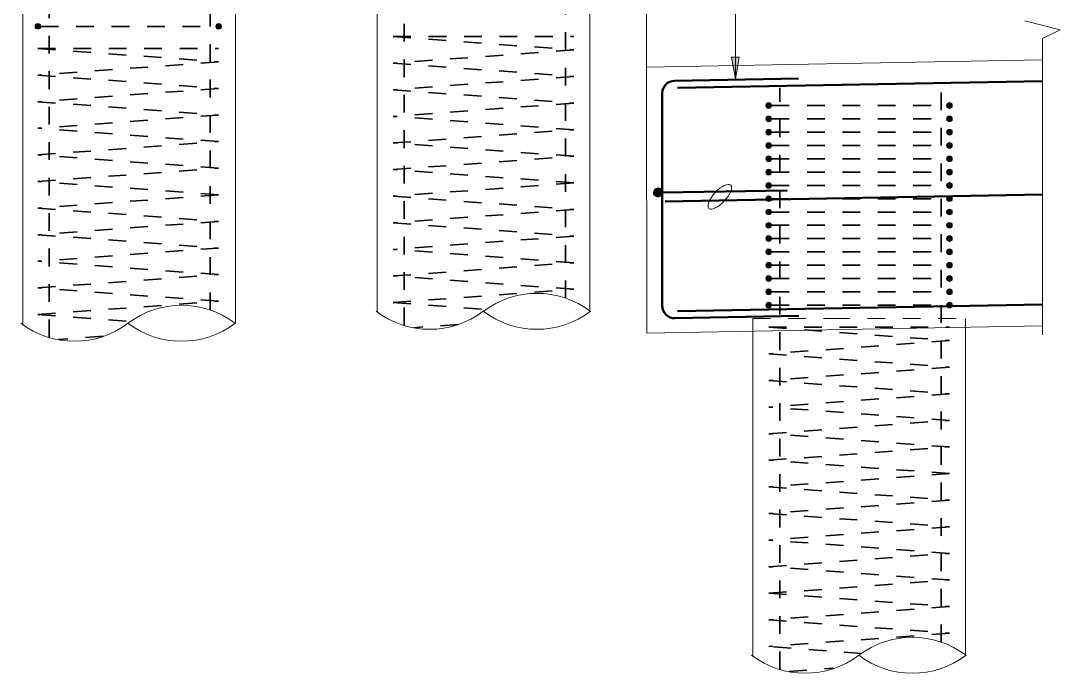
# Model space of a CAD drawing. Header units: metres. Extents: x 0 to 41, y -510 to 23.
# Drawn here: x 34.97 to 40.84, y 16.05 to 19.76 of the extents above; entities that cross this region are included whole.
import ezdxf

# ---------------------------------------------------------------- set-up
doc = ezdxf.new("R2010")
doc.units = ezdxf.units.M
doc.linetypes.add('JacobsDash', pattern=[0.0045, 0.003, -0.0015])
for name, color, linetype, lineweight in [('A-ANNO-NOTE', 7, 'Continuous', 9), ('A-DETL', 7, 'Continuous', 13), ('A-DETL-GENF', 7, 'Continuous', 9), ('G-ANNO-TEXT', 7, 'Continuous', 9), ('S-BEAM', 7, 'Continuous', 50), ('S-FNDN', 7, 'Continuous', 50), ('S-FNDN-HDLN', 7, 'JacobsDash', 18)]:
    doc.layers.add(name, color=color, linetype=linetype, lineweight=lineweight)

# ---------------------------------------------------------------- blocks, each defined once
blk = doc.blocks.new('01_SFO_FRP_Pile_CastInPlace_CS_BR08 - CAST-IN-PLACE PILE - 1200-8660909-DRG-2873071 - ABUTMENT A1 REINFORCEMENT ELEVATION')
at = {"layer": 'S-FNDN', "lineweight": 13}
for p, q in [((1112.9515, 18.0076), (1112.9515, 16.1759)), ((1114.1515, 16.1824), (1114.1515, 18.0295))]:
    blk.add_line(p, q, dxfattribs=at)
at = {"layer": 'S-FNDN-HDLN', "lineweight": 13}
for p, q in [((1112.9515, 18.0795), (1112.9515, 18.0076)), ((1112.9515, 18.0795), (1113.3985, 18.0795)), ((1113.3985, 18.0795), (1114.1515, 18.0795)), ((1114.1515, 18.0295), (1114.1515, 18.0795))]:
    blk.add_line(p, q, dxfattribs=at)
blk = doc.blocks.new('01_SFO_FRP_Pile_CastInPlace_CS_BR08 - CAST-IN-PLACE PILE - 1200-8661114-DRG-2873071 - ABUTMENT A1 REINFORCEMENT ELEVATION')
at = {"layer": 'S-FNDN', "lineweight": 13}
for p, q in [((1112.0323, 18.1216), (1112.0323, 19.9689)), ((1110.8323, 19.9279), (1110.8323, 18.1152))]:
    blk.add_line(p, q, dxfattribs=at)
at = {"layer": 'S-FNDN-HDLN', "lineweight": 13}
for p, q in [((1110.8323, 20.0188), (1110.8323, 19.928)), ((1110.8323, 20.0188), (1110.9052, 20.0188)), ((1110.9382, 20.0188), (1111.9275, 20.0188)), ((1111.9595, 20.0188), (1112.0125, 20.0188)), ((1112.0125, 20.0188), (1112.0323, 20.0188)), ((1112.0323, 19.969), (1112.0323, 20.0188))]:
    blk.add_line(p, q, dxfattribs=at)
blk = doc.blocks.new('01_SFO_FRP_Pile_CastInPlace_CS_BR08 - CAST-IN-PLACE PILE - 1200-8661134-DRG-2873071 - ABUTMENT A1 REINFORCEMENT ELEVATION')
at = {"layer": 'S-FNDN', "lineweight": 13}
for p, q in [((1110.0323, 18.0521), (1110.0323, 19.9006)), ((1108.8323, 19.8595), (1108.8323, 18.0447))]:
    blk.add_line(p, q, dxfattribs=at)
at = {"layer": 'S-FNDN-HDLN', "lineweight": 13}
for p, q in [((1108.8323, 19.9514), (1108.8323, 19.8596)), ((1108.8323, 19.9514), (1108.9007, 19.9514)), ((1108.9331, 19.9514), (1109.9227, 19.9514)), ((1109.9543, 19.9514), (1110.0125, 19.9514)), ((1110.0125, 19.9514), (1110.0323, 19.9514)), ((1110.0323, 19.9006), (1110.0323, 19.9514))]:
    blk.add_line(p, q, dxfattribs=at)
blk = doc.blocks.new('S_Det_Reinf_Bar Section_2D Grey - N32-6361576-DRG-2873071 - ABUTMENT A1 REINFORCEMENT ELEVATION')
at = {"layer": 'A-DETL-GENF', "true_color": 0x808080}
blk.add_hatch(color=8, dxfattribs=at).paths.add_polyline_path([(1110.9223, 19.7778), (1110.9265, 19.7783), (1110.9303, 19.7799), (1110.9336, 19.7824), (1110.9362, 19.7858), (1110.9378, 19.7896), (1110.9383, 19.7938), (1110.9378, 19.7979), (1110.9362, 19.8018), (1110.9336, 19.8051), (1110.9303, 19.8076), (1110.9265, 19.8092), (1110.9223, 19.8098), (1110.9182, 19.8092), (1110.9143, 19.8076), (1110.911, 19.8051), (1110.9085, 19.8018), (1110.9069, 19.7979), (1110.9063, 19.7938), (1110.9069, 19.7896), (1110.9085, 19.7858), (1110.911, 19.7824), (1110.9143, 19.7799), (1110.9182, 19.7783)])
at = {"layer": 'A-DETL-GENF', "color": 8, "lineweight": 18, "true_color": 0x808080}
for start, end in [(0, 180), (180, 0)]:
    blk.add_arc((1110.9223, 19.7938), 0.016, start, end, dxfattribs=at)
blk = doc.blocks.new('S_Det_Reinf_Bar Section_2D Grey - N32-6361679-DRG-2873071 - ABUTMENT A1 REINFORCEMENT ELEVATION')
at = {"layer": 'A-DETL-GENF', "true_color": 0x808080}
blk.add_hatch(color=8, dxfattribs=at).paths.add_polyline_path([(1111.9423, 19.7778), (1111.9465, 19.7783), (1111.9503, 19.7799), (1111.9536, 19.7824), (1111.9562, 19.7858), (1111.9578, 19.7896), (1111.9583, 19.7938), (1111.9578, 19.7979), (1111.9562, 19.8018), (1111.9536, 19.8051), (1111.9503, 19.8076), (1111.9465, 19.8092), (1111.9423, 19.8098), (1111.9382, 19.8092), (1111.9343, 19.8076), (1111.931, 19.8051), (1111.9285, 19.8018), (1111.9269, 19.7979), (1111.9263, 19.7938), (1111.9269, 19.7896), (1111.9285, 19.7858), (1111.931, 19.7824), (1111.9343, 19.7799), (1111.9382, 19.7783)])
at = {"layer": 'A-DETL-GENF', "color": 8, "lineweight": 18, "true_color": 0x808080}
for start, end in [(0, 180), (180, 0)]:
    blk.add_arc((1111.9423, 19.7938), 0.016, start, end, dxfattribs=at)
blk = doc.blocks.new('S_Det_Reinf_Bar Section_2D Grey - N32-V20-DRG-2873071 - ABUTMENT A1 REINFORCEMENT ELEVATION')
at = {"layer": 'A-DETL-GENF', "true_color": 0x808080}
blk.add_hatch(color=8, dxfattribs=at).paths.add_polyline_path([(1113.0415, 18.5885), (1113.0457, 18.589), (1113.0495, 18.5906), (1113.0528, 18.5932), (1113.0554, 18.5965), (1113.057, 18.6004), (1113.0572, 18.6066), (1113.057, 18.6086), (1113.0554, 18.6125), (1113.0528, 18.6158), (1113.0495, 18.6184), (1113.0457, 18.62), (1113.0415, 18.6205), (1113.0374, 18.62), (1113.0335, 18.6184), (1113.0302, 18.6158), (1113.0277, 18.6125), (1113.0258, 18.6066), (1113.0255, 18.6045), (1113.0261, 18.6004), (1113.0277, 18.5965), (1113.0302, 18.5932), (1113.0335, 18.5906), (1113.0374, 18.589)])
at = {"layer": 'A-DETL-GENF', "color": 8, "lineweight": 18, "true_color": 0x808080}
for start, end in [(0, 180), (180, 0)]:
    blk.add_arc((1113.0415, 18.6045), 0.016, start, end, dxfattribs=at)
blk = doc.blocks.new('S_Det_Reinf_Bar Section_2D Grey - N32-V21-DRG-2873071 - ABUTMENT A1 REINFORCEMENT ELEVATION')
at = {"layer": 'A-DETL-GENF', "true_color": 0x808080}
blk.add_hatch(color=8, dxfattribs=at).paths.add_polyline_path([(1114.0615, 18.5885), (1114.0657, 18.589), (1114.0695, 18.5906), (1114.0728, 18.5932), (1114.0754, 18.5965), (1114.077, 18.6004), (1114.0772, 18.6066), (1114.077, 18.6086), (1114.0754, 18.6125), (1114.0728, 18.6158), (1114.0695, 18.6184), (1114.0657, 18.62), (1114.0615, 18.6205), (1114.0574, 18.62), (1114.0535, 18.6184), (1114.0502, 18.6158), (1114.0477, 18.6125), (1114.0458, 18.6066), (1114.0455, 18.6045), (1114.0461, 18.6004), (1114.0477, 18.5965), (1114.0502, 18.5932), (1114.0535, 18.5906), (1114.0574, 18.589)])
at = {"layer": 'A-DETL-GENF', "color": 8, "lineweight": 18, "true_color": 0x808080}
for start, end in [(0, 180), (180, 0)]:
    blk.add_arc((1114.0615, 18.6045), 0.016, start, end, dxfattribs=at)
blk = doc.blocks.new('CS_DET_Pile-Column_BreakLine - CS_Tubular BreakLine-6356722-DRG-2873071 - ABUTMENT A1 REINFORCEMENT ELEVATION')
at = {"layer": 'A-DETL-GENF', "lineweight": 18}
for centre, start, end in [((1113.8524, 15.7794), 52.95733, 127.04267), ((1113.2474, 16.581), 232.95733, 307.04267), ((1113.8524, 16.581), 232.95733, 307.04267)]:
    blk.add_arc(centre, 0.5021, start, end, dxfattribs=at)
blk = doc.blocks.new('CS_DET_Rebar Combined - Multiple Bar-7536957-DRG-2873071 - ABUTMENT A1 REINFORCEMENT ELEVATION')
at = {"layer": 'A-DETL-GENF', "true_color": 0xc7c7c7}
blk.add_hatch(color=9, dxfattribs=at).paths.add_polyline_path([(1112.416, 18.7649), (1112.4224, 18.7659), (1112.4284, 18.7685), (1112.4335, 18.7725), (1112.4374, 18.7777), (1112.4398, 18.7838), (1112.4406, 18.7903), (1112.4396, 18.7967), (1112.4371, 18.8027), (1112.433, 18.8079), (1112.4278, 18.8117), (1112.4217, 18.8142), (1112.4152, 18.8149), (1112.4088, 18.814), (1112.4028, 18.8114), (1112.3977, 18.8073), (1112.3938, 18.8021), (1112.3914, 18.796), (1112.3906, 18.7895), (1112.3915, 18.7831), (1112.3941, 18.7771), (1112.3982, 18.772), (1112.4034, 18.7681), (1112.4095, 18.7657)])
at = {"layer": 'A-DETL-GENF', "color": 252, "lineweight": 50, "true_color": 0x888888}
blk.add_line((1113.1455, 18.801), (1112.4406, 18.7903), dxfattribs=at)
at = {"layer": 'A-DETL-GENF', "color": 252, "true_color": 0x888888}
for start, end in [(0.86789, 180.86789), (180.86789, 0.86789)]:
    blk.add_arc((1112.4156, 18.7899), 0.025, start, end, dxfattribs=at)
blk = doc.blocks.new('CS_DET_Pile-Column_BreakLine - CS_Tubular BreakLine-8101105-DRG-2873071 - ABUTMENT A1 REINFORCEMENT ELEVATION')
at = {"layer": 'A-DETL-GENF', "lineweight": 18}
for centre, start, end in [((1111.7332, 17.7186), 52.95733, 127.04267), ((1111.1282, 18.5203), 232.95733, 307.04267), ((1111.7332, 18.5203), 232.95733, 307.04267)]:
    blk.add_arc(centre, 0.5021, start, end, dxfattribs=at)
blk = doc.blocks.new('CS_DET_Pile-Column_BreakLine - CS_Tubular BreakLine-8100930-DRG-2873071 - ABUTMENT A1 REINFORCEMENT ELEVATION')
at = {"layer": 'A-DETL-GENF', "lineweight": 18}
for centre, start, end in [((1109.7283, 17.6513), 52.95733, 127.04267), ((1109.1233, 18.4529), 232.95733, 307.04267), ((1109.7283, 18.4529), 232.95733, 307.04267)]:
    blk.add_arc(centre, 0.5022, start, end, dxfattribs=at)
blk = doc.blocks.new('BreakLine - BreakLine-8101692-DRG-2873071 - ABUTMENT A1 REINFORCEMENT ELEVATION')
at = {"layer": 'A-DETL-GENF', "lineweight": 13}
for p, q in [((1114.5865, 19.8077), (1114.5865, 21.428)), ((1114.5865, 18.0374), (1114.5865, 19.6577))]:
    blk.add_line(p, q, dxfattribs=at)

msp = doc.modelspace()

# ---------------------------------------------------------------- hatches: boundary and pattern name
at = {"layer": 'G-ANNO-TEXT'}
msp.add_hatch(color=256, dxfattribs=at).paths.add_polyline_path([(39.0049, 19.428), (39.0269, 19.553), (38.9828, 19.553)])

# ---------------------------------------------------------------- linework, layer by layer
at = {"layer": 'A-ANNO-NOTE', "lineweight": 13}
for p, q in [((40.8379, 19.7077), (40.6379, 19.7577)), ((40.7379, 19.6577), (40.8379, 19.7077)), ((40.7379, 18.0374), (40.7379, 17.9874))]:
    msp.add_line(p, q, dxfattribs=at)
at = {"layer": 'A-DETL', "color": 8, "linetype": 'JacobsDash', "lineweight": 35, "true_color": 0x808080}
for p, q in [((37.1364, 18.0403), (37.1364, 21.0188)), ((35.1315, 17.973), (35.1315, 20.9514)), ((38.0464, 18.1931), (38.0464, 20.9988)), ((36.0415, 18.1258), (36.0415, 20.9314)), ((35.0849, 19.7264), (36.0729, 19.7264)), ((37.0738, 19.6688), (38.0938, 19.5938)), ((37.0738, 19.6688), (38.0938, 19.6688)), ((35.0689, 19.6014), (36.0889, 19.5264)), ((35.0689, 19.6014), (36.0889, 19.6014)), ((38.0938, 19.5938), (37.0738, 19.5188)), ((36.0889, 19.5264), (35.0689, 19.4514)), ((37.0738, 19.5188), (38.0938, 19.4438)), ((35.0689, 19.4514), (36.0889, 19.3764)), ((38.0938, 19.4438), (37.0738, 19.3688)), ((36.0889, 19.3764), (35.0689, 19.3014)), ((37.0738, 19.3688), (38.0938, 19.2938)), ((39.2556, 16.1011), (39.2556, 19.3795)), ((40.1656, 16.2539), (40.1656, 19.3595)), ((35.0689, 19.3014), (36.0889, 19.2264)), ((38.0938, 19.2938), (37.0738, 19.2188)), ((39.209, 19.2795), (40.197, 19.2795)), ((36.0889, 19.2264), (35.0689, 19.1514)), ((38.0938, 19.1438), (37.0738, 19.2188)), ((39.209, 19.2045), (40.197, 19.2045)), ((36.0889, 19.0764), (35.0689, 19.1514)), ((37.0738, 19.0688), (38.0938, 19.1438)), ((39.209, 19.1295), (40.197, 19.1295)), ((35.0689, 19.0014), (36.0889, 19.0764)), ((38.0938, 18.9938), (37.0738, 19.0688)), ((39.209, 19.0545), (40.197, 19.0545)), ((36.0889, 18.9264), (35.0689, 19.0014)), ((37.0738, 18.9188), (38.0938, 18.9938)), ((39.209, 18.9795), (40.197, 18.9795)), ((35.0689, 18.8514), (36.0889, 18.9264)), ((38.0938, 18.8438), (37.0738, 18.9188)), ((39.209, 18.9045), (40.197, 18.9045)), ((36.0889, 18.7764), (35.0689, 18.8514)), ((38.0938, 18.8438), (37.0738, 18.7688)), ((39.209, 18.8295), (40.197, 18.8295)), ((36.0889, 18.7764), (35.0689, 18.7014)), ((37.0738, 18.7688), (38.0938, 18.6938)), ((39.209, 18.7545), (40.197, 18.7545)), ((35.0689, 18.7014), (36.0889, 18.6264)), ((38.0938, 18.6938), (37.0738, 18.6188)), ((39.209, 18.6795), (40.197, 18.6795)), ((36.0889, 18.6264), (35.0689, 18.5514)), ((37.0738, 18.6188), (38.0938, 18.5438)), ((39.209, 18.6045), (40.197, 18.6045)), ((35.0689, 18.5514), (36.0889, 18.4764)), ((38.0938, 18.5438), (37.0738, 18.4688)), ((39.209, 18.5295), (40.197, 18.5295)), ((36.0889, 18.4764), (35.0689, 18.4014)), ((38.0938, 18.3938), (37.0738, 18.4688)), ((39.209, 18.4545), (40.197, 18.4545)), ((36.0889, 18.3264), (35.0689, 18.4014)), ((37.0738, 18.3188), (38.0938, 18.3938)), ((39.209, 18.3795), (40.197, 18.3795)), ((35.0689, 18.2514), (36.0889, 18.3264)), ((38.0938, 18.2438), (37.0738, 18.3188)), ((39.209, 18.3045), (40.197, 18.3045)), ((36.0889, 18.1764), (35.0689, 18.2514)), ((37.0738, 18.1688), (38.0938, 18.2438)), ((39.209, 18.2295), (40.197, 18.2295)), ((35.0689, 18.1014), (36.0889, 18.1764)), ((37.0738, 18.1688), (37.5986, 18.1302)), ((39.209, 18.1545), (40.197, 18.1545)), ((35.0689, 18.1014), (35.5938, 18.0628)), ((37.4413, 18.0458), (37.1894, 18.0273)), ((39.193, 18.0295), (40.213, 17.9545)), ((39.193, 18.0295), (40.213, 18.0295)), ((35.4365, 17.9785), (35.1845, 17.9599)), ((40.213, 17.9545), (39.193, 17.8795)), ((39.193, 17.8795), (40.213, 17.8045)), ((40.213, 17.8045), (39.193, 17.7295)), ((39.193, 17.7295), (40.213, 17.6545)), ((40.213, 17.6545), (39.193, 17.5795)), ((40.213, 17.5045), (39.193, 17.5795)), ((39.193, 17.4295), (40.213, 17.5045)), ((40.213, 17.3545), (39.193, 17.4295)), ((39.193, 17.2795), (40.213, 17.3545)), ((40.213, 17.2045), (39.193, 17.2795)), ((40.213, 17.2045), (39.193, 17.1295)), ((39.193, 17.1295), (40.213, 17.0545)), ((40.213, 17.0545), (39.193, 16.9795)), ((39.193, 16.9795), (40.213, 16.9045)), ((40.213, 16.9045), (39.193, 16.8295)), ((40.213, 16.7545), (39.193, 16.8295)), ((39.193, 16.6795), (40.213, 16.7545)), ((40.213, 16.6045), (39.193, 16.6795)), ((39.193, 16.5295), (40.213, 16.6045)), ((39.193, 16.5295), (40.213, 16.4545)), ((40.213, 16.4545), (39.193, 16.3795)), ((39.193, 16.3795), (40.213, 16.3045)), ((40.213, 16.3045), (39.193, 16.2295)), ((39.7178, 16.1909), (39.193, 16.2295)), ((39.3086, 16.088), (39.5605, 16.1065))]:
    msp.add_line(p, q, dxfattribs=at)
at = {"layer": 'A-DETL', "color": 252, "lineweight": 50, "true_color": 0x888888}
for p, q in [((39.361, 19.4327), (38.6611, 19.4199)), ((40.7379, 19.4169), (38.6777, 19.3793)), ((38.5924, 19.3499), (38.5924, 18.1505)), ((40.7379, 18.7776), (38.6077, 18.7388)), ((38.6778, 18.1208), (40.7379, 18.1584)), ((38.6637, 18.0806), (39.3635, 18.0933))]:
    msp.add_line(p, q, dxfattribs=at)
for centre, start, end in [((38.6624, 19.3499), 91.04464, 180), ((38.6624, 18.1505), 180, 271.04464)]:
    msp.add_arc(centre, 0.07, start, end, dxfattribs=at)
at = {"layer": 'A-DETL', "color": 252, "true_color": 0x888888}
msp.add_ellipse((38.9169, 18.7656), major_axis=(0.0614, 0.0658), ratio=0.388889, dxfattribs=at)
at = {"layer": 'G-ANNO-TEXT'}
for p, q in [((39.0049, 19.428), (39.0049, 22.2073)), ((39.0269, 19.553), (38.9828, 19.553)), ((38.9828, 19.553), (39.0049, 19.428)), ((39.0049, 19.428), (39.0269, 19.553))]:
    msp.add_line(p, q, dxfattribs=at)
at = {"layer": 'S-BEAM', "color": 252, "lineweight": 13, "true_color": 0x888888}
for p, q in [((38.5027, 21.3872), (38.5039, 19.4969)), ((40.7379, 19.5377), (38.5039, 19.4969)), ((38.5039, 19.4969), (38.5049, 17.9967)), ((38.5049, 17.9967), (40.7379, 18.0374))]:
    msp.add_line(p, q, dxfattribs=at)

# ---------------------------------------------------------------- block references
at = {"layer": 'A-DETL-GENF'}
for name in ['BreakLine - BreakLine-8101692-DRG-2873071 - ABUTMENT A1 REINFORCEMENT ELEVATION', 'CS_DET_Pile-Column_BreakLine - CS_Tubular BreakLine-8101105-DRG-2873071 - ABUTMENT A1 REINFORCEMENT ELEVATION', 'CS_DET_Pile-Column_BreakLine - CS_Tubular BreakLine-8100930-DRG-2873071 - ABUTMENT A1 REINFORCEMENT ELEVATION', 'CS_DET_Pile-Column_BreakLine - CS_Tubular BreakLine-6356722-DRG-2873071 - ABUTMENT A1 REINFORCEMENT ELEVATION']:
    msp.add_blockref(name, (-1073.8486, 0), dxfattribs=at)
at = {"layer": 'A-DETL-GENF', "color": 8, "true_color": 0x808080}
for name, p in [('S_Det_Reinf_Bar Section_2D Grey - N32-6361576-DRG-2873071 - ABUTMENT A1 REINFORCEMENT ELEVATION', (-1075.8534, -0.0673)), ('S_Det_Reinf_Bar Section_2D Grey - N32-6361679-DRG-2873071 - ABUTMENT A1 REINFORCEMENT ELEVATION', (-1075.8534, -0.0673)), ('S_Det_Reinf_Bar Section_2D Grey - N32-6361576-DRG-2873071 - ABUTMENT A1 REINFORCEMENT ELEVATION', (-1071.7294, -0.5143)), ('S_Det_Reinf_Bar Section_2D Grey - N32-6361679-DRG-2873071 - ABUTMENT A1 REINFORCEMENT ELEVATION', (-1071.7294, -0.5143)), ('S_Det_Reinf_Bar Section_2D Grey - N32-6361576-DRG-2873071 - ABUTMENT A1 REINFORCEMENT ELEVATION', (-1071.7294, -0.5893)), ('S_Det_Reinf_Bar Section_2D Grey - N32-6361679-DRG-2873071 - ABUTMENT A1 REINFORCEMENT ELEVATION', (-1071.7294, -0.5893)), ('S_Det_Reinf_Bar Section_2D Grey - N32-6361576-DRG-2873071 - ABUTMENT A1 REINFORCEMENT ELEVATION', (-1071.7294, -0.6643)), ('S_Det_Reinf_Bar Section_2D Grey - N32-6361679-DRG-2873071 - ABUTMENT A1 REINFORCEMENT ELEVATION', (-1071.7294, -0.6643)), ('S_Det_Reinf_Bar Section_2D Grey - N32-6361576-DRG-2873071 - ABUTMENT A1 REINFORCEMENT ELEVATION', (-1071.7294, -0.7393)), ('S_Det_Reinf_Bar Section_2D Grey - N32-6361679-DRG-2873071 - ABUTMENT A1 REINFORCEMENT ELEVATION', (-1071.7294, -0.7393)), ('S_Det_Reinf_Bar Section_2D Grey - N32-6361576-DRG-2873071 - ABUTMENT A1 REINFORCEMENT ELEVATION', (-1071.7294, -0.8143)), ('S_Det_Reinf_Bar Section_2D Grey - N32-6361679-DRG-2873071 - ABUTMENT A1 REINFORCEMENT ELEVATION', (-1071.7294, -0.8143)), ('S_Det_Reinf_Bar Section_2D Grey - N32-6361576-DRG-2873071 - ABUTMENT A1 REINFORCEMENT ELEVATION', (-1071.7294, -0.8893)), ('S_Det_Reinf_Bar Section_2D Grey - N32-6361679-DRG-2873071 - ABUTMENT A1 REINFORCEMENT ELEVATION', (-1071.7294, -0.8893)), ('S_Det_Reinf_Bar Section_2D Grey - N32-6361576-DRG-2873071 - ABUTMENT A1 REINFORCEMENT ELEVATION', (-1071.7294, -0.9643)), ('S_Det_Reinf_Bar Section_2D Grey - N32-6361679-DRG-2873071 - ABUTMENT A1 REINFORCEMENT ELEVATION', (-1071.7294, -0.9643)), ('S_Det_Reinf_Bar Section_2D Grey - N32-6361576-DRG-2873071 - ABUTMENT A1 REINFORCEMENT ELEVATION', (-1071.7294, -1.0393)), ('S_Det_Reinf_Bar Section_2D Grey - N32-6361679-DRG-2873071 - ABUTMENT A1 REINFORCEMENT ELEVATION', (-1071.7294, -1.0393)), ('S_Det_Reinf_Bar Section_2D Grey - N32-6361576-DRG-2873071 - ABUTMENT A1 REINFORCEMENT ELEVATION', (-1071.7294, -1.1143)), ('S_Det_Reinf_Bar Section_2D Grey - N32-6361679-DRG-2873071 - ABUTMENT A1 REINFORCEMENT ELEVATION', (-1071.7294, -1.1143)), ('S_Det_Reinf_Bar Section_2D Grey - N32-V20-DRG-2873071 - ABUTMENT A1 REINFORCEMENT ELEVATION', (-1073.8486, 0)), ('S_Det_Reinf_Bar Section_2D Grey - N32-V21-DRG-2873071 - ABUTMENT A1 REINFORCEMENT ELEVATION', (-1073.8486, 0)), ('S_Det_Reinf_Bar Section_2D Grey - N32-6361576-DRG-2873071 - ABUTMENT A1 REINFORCEMENT ELEVATION', (-1071.7294, -1.2643)), ('S_Det_Reinf_Bar Section_2D Grey - N32-6361679-DRG-2873071 - ABUTMENT A1 REINFORCEMENT ELEVATION', (-1071.7294, -1.2643)), ('S_Det_Reinf_Bar Section_2D Grey - N32-6361576-DRG-2873071 - ABUTMENT A1 REINFORCEMENT ELEVATION', (-1071.7294, -1.3393)), ('S_Det_Reinf_Bar Section_2D Grey - N32-6361679-DRG-2873071 - ABUTMENT A1 REINFORCEMENT ELEVATION', (-1071.7294, -1.3393)), ('S_Det_Reinf_Bar Section_2D Grey - N32-6361576-DRG-2873071 - ABUTMENT A1 REINFORCEMENT ELEVATION', (-1071.7294, -1.4143)), ('S_Det_Reinf_Bar Section_2D Grey - N32-6361679-DRG-2873071 - ABUTMENT A1 REINFORCEMENT ELEVATION', (-1071.7294, -1.4143)), ('S_Det_Reinf_Bar Section_2D Grey - N32-6361576-DRG-2873071 - ABUTMENT A1 REINFORCEMENT ELEVATION', (-1071.7294, -1.4893)), ('S_Det_Reinf_Bar Section_2D Grey - N32-6361679-DRG-2873071 - ABUTMENT A1 REINFORCEMENT ELEVATION', (-1071.7294, -1.4893)), ('S_Det_Reinf_Bar Section_2D Grey - N32-6361576-DRG-2873071 - ABUTMENT A1 REINFORCEMENT ELEVATION', (-1071.7294, -1.5643)), ('S_Det_Reinf_Bar Section_2D Grey - N32-6361679-DRG-2873071 - ABUTMENT A1 REINFORCEMENT ELEVATION', (-1071.7294, -1.5643)), ('S_Det_Reinf_Bar Section_2D Grey - N32-6361576-DRG-2873071 - ABUTMENT A1 REINFORCEMENT ELEVATION', (-1071.7294, -1.6393)), ('S_Det_Reinf_Bar Section_2D Grey - N32-6361679-DRG-2873071 - ABUTMENT A1 REINFORCEMENT ELEVATION', (-1071.7294, -1.6393))]:
    msp.add_blockref(name, p, dxfattribs=at)
at = {"layer": 'A-DETL-GENF', "color": 252, "true_color": 0x888888}
msp.add_blockref('CS_DET_Rebar Combined - Multiple Bar-7536957-DRG-2873071 - ABUTMENT A1 REINFORCEMENT ELEVATION', (-1073.8486, 0), dxfattribs=at)
at = {"layer": 'S-FNDN-HDLN', "lineweight": 13}
for name in ['01_SFO_FRP_Pile_CastInPlace_CS_BR08 - CAST-IN-PLACE PILE - 1200-8661114-DRG-2873071 - ABUTMENT A1 REINFORCEMENT ELEVATION', '01_SFO_FRP_Pile_CastInPlace_CS_BR08 - CAST-IN-PLACE PILE - 1200-8661134-DRG-2873071 - ABUTMENT A1 REINFORCEMENT ELEVATION', '01_SFO_FRP_Pile_CastInPlace_CS_BR08 - CAST-IN-PLACE PILE - 1200-8660909-DRG-2873071 - ABUTMENT A1 REINFORCEMENT ELEVATION']:
    msp.add_blockref(name, (-1073.8486, 0), dxfattribs=at)

doc.saveas('drawing.dxf')
